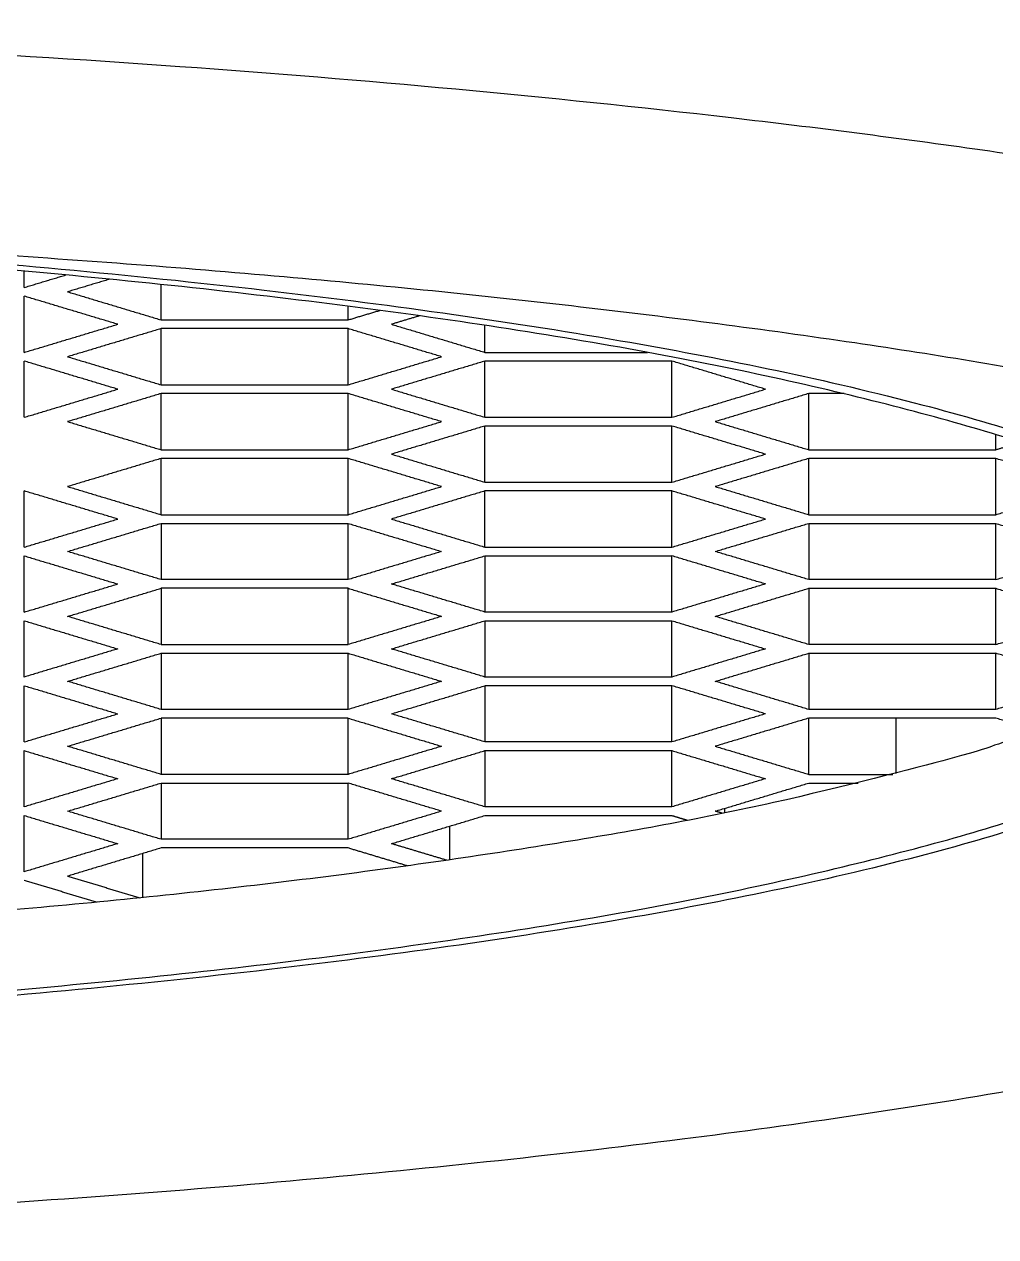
# Model space of a CAD drawing. Extents: x 8180 to 8774, y -5808 to -5388.
# Drawn here: x 8584.723 to 8588.379, y -5556.775 to -5552.212 of the extents above; entities that cross this region are included whole.
import ezdxf

# ---------------------------------------------------------------- set-up
doc = ezdxf.new("R2010")
doc.units = 0
doc.header["$LTSCALE"] = 7
doc.header["$MEASUREMENT"] = 0
doc.layers.get('0').update_dxf_attribs({"color": 2, "linetype": 'CONTINUOUS'})
doc.layers.add('DWG', color=7, linetype='CONTINUOUS')

msp = doc.modelspace()

# ---------------------------------------------------------------- linework, layer by layer
at = {"ltscale": 0.6}
for points in [[(8584.7234, -5553.2029), (8584.7234, -5553.1722), (8584.7234, -5553.1415)], [(8584.7234, -5553.2029), (8584.8017, -5553.1793), (8584.8799, -5553.1558)], [(8585.0448, -5553.1717), (8584.9657, -5553.1955), (8584.8867, -5553.2192)], [(8584.8867, -5553.2192), (8585.0625, -5553.2721), (8585.2384, -5553.325)], [(8585.2384, -5553.325), (8585.2384, -5553.2582), (8585.2384, -5553.1914)], [(8584.7234, -5553.4472), (8584.7234, -5553.3414), (8584.7234, -5553.2356)], [(8585.0752, -5553.3414), (8584.8993, -5553.2885), (8584.7234, -5553.2356)], [(8585.9418, -5553.325), (8585.9418, -5553.2992), (8585.9418, -5553.2735)], [(8585.9418, -5553.325), (8586.0014, -5553.3071), (8586.0611, -5553.2892)], [(8586.2106, -5553.3096), (8586.1578, -5553.3255), (8586.105, -5553.3414)], [(8584.7234, -5553.4472), (8584.8993, -5553.3943), (8585.0752, -5553.3414)], [(8585.2384, -5553.3578), (8585.0625, -5553.4106), (8584.8867, -5553.4635)], [(8585.2384, -5553.325), (8585.5901, -5553.325), (8585.9418, -5553.325)], [(8585.2384, -5553.5693), (8585.2384, -5553.4635), (8585.2384, -5553.3578)], [(8585.9418, -5553.3578), (8585.5901, -5553.3578), (8585.2384, -5553.3578)], [(8585.9418, -5553.5693), (8585.9418, -5553.4635), (8585.9418, -5553.3578)], [(8586.2935, -5553.4635), (8586.1177, -5553.4106), (8585.9418, -5553.3578)], [(8586.105, -5553.3414), (8586.2809, -5553.3943), (8586.4568, -5553.4472)], [(8586.4568, -5553.4472), (8586.4568, -5553.3963), (8586.4568, -5553.3454)], [(8586.4568, -5553.4472), (8586.7625, -5553.4472), (8587.0683, -5553.4472)], [(8584.7234, -5553.6915), (8584.7234, -5553.5857), (8584.7234, -5553.4799)], [(8585.0752, -5553.5857), (8584.8993, -5553.5328), (8584.7234, -5553.4799)], [(8584.8867, -5553.4635), (8585.0625, -5553.5164), (8585.2384, -5553.5693)], [(8585.9418, -5553.5693), (8586.1177, -5553.5164), (8586.2935, -5553.4635)], [(8586.4568, -5553.4799), (8586.2809, -5553.5328), (8586.105, -5553.5857)], [(8586.4568, -5553.6915), (8586.4568, -5553.5857), (8586.4568, -5553.4799)], [(8587.1602, -5553.4799), (8586.8085, -5553.4799), (8586.4568, -5553.4799)], [(8587.1602, -5553.6915), (8587.1602, -5553.5857), (8587.1602, -5553.4799)], [(8587.5119, -5553.5857), (8587.336, -5553.5328), (8587.1602, -5553.4799)], [(8584.7234, -5553.6915), (8584.8993, -5553.6386), (8585.0752, -5553.5857)], [(8585.2384, -5553.5693), (8585.5901, -5553.5693), (8585.9418, -5553.5693)], [(8586.105, -5553.5857), (8586.2809, -5553.6386), (8586.4568, -5553.6915)], [(8587.1602, -5553.6915), (8587.336, -5553.6386), (8587.5119, -5553.5857)], [(8585.2384, -5553.602), (8585.0625, -5553.6549), (8584.8867, -5553.7078)], [(8585.2384, -5553.8136), (8585.2384, -5553.7078), (8585.2384, -5553.602)], [(8585.9418, -5553.602), (8585.5901, -5553.602), (8585.2384, -5553.602)], [(8585.9418, -5553.8136), (8585.9418, -5553.7078), (8585.9418, -5553.602)], [(8586.2935, -5553.7078), (8586.1177, -5553.6549), (8585.9418, -5553.602)], [(8587.6751, -5553.602), (8587.4993, -5553.6549), (8587.3234, -5553.7078)], [(8587.6751, -5553.8136), (8587.6751, -5553.7078), (8587.6751, -5553.602)], [(8587.8077, -5553.602), (8587.7414, -5553.602), (8587.6751, -5553.602)], [(8584.8867, -5553.7078), (8585.0625, -5553.7607), (8585.2384, -5553.8136)], [(8585.9418, -5553.8136), (8586.1177, -5553.7607), (8586.2935, -5553.7078)], [(8586.4568, -5553.7242), (8586.2809, -5553.7771), (8586.105, -5553.83)], [(8586.4568, -5553.6915), (8586.8085, -5553.6915), (8587.1602, -5553.6915)], [(8586.4568, -5553.9358), (8586.4568, -5553.83), (8586.4568, -5553.7242)], [(8587.1602, -5553.7242), (8586.8085, -5553.7242), (8586.4568, -5553.7242)], [(8587.1602, -5553.9358), (8587.1602, -5553.83), (8587.1602, -5553.7242)], [(8587.5119, -5553.83), (8587.336, -5553.7771), (8587.1602, -5553.7242)], [(8587.3234, -5553.7078), (8587.4993, -5553.7607), (8587.6751, -5553.8136)], [(8588.3785, -5553.8136), (8588.3785, -5553.786), (8588.3785, -5553.7584)], [(8585.2384, -5553.8136), (8585.5901, -5553.8136), (8585.9418, -5553.8136)], [(8587.6751, -5553.8136), (8588.0268, -5553.8136), (8588.3785, -5553.8136)], [(8588.3785, -5553.8136), (8588.4228, -5553.8003), (8588.4671, -5553.787)], [(8585.2384, -5553.8463), (8585.0625, -5553.8992), (8584.8867, -5553.9521)], [(8585.2384, -5554.0579), (8585.2384, -5553.9521), (8585.2384, -5553.8463)], [(8585.9418, -5553.8463), (8585.5901, -5553.8463), (8585.2384, -5553.8463)], [(8585.9418, -5554.0579), (8585.9418, -5553.9521), (8585.9418, -5553.8463)], [(8586.2935, -5553.9521), (8586.1177, -5553.8992), (8585.9418, -5553.8463)], [(8586.105, -5553.83), (8586.2809, -5553.8829), (8586.4568, -5553.9358)], [(8587.1602, -5553.9358), (8587.336, -5553.8829), (8587.5119, -5553.83)], [(8587.6751, -5553.8463), (8587.4993, -5553.8992), (8587.3234, -5553.9521)], [(8587.6751, -5554.0579), (8587.6751, -5553.9521), (8587.6751, -5553.8463)], [(8588.3785, -5553.8463), (8588.0268, -5553.8463), (8587.6751, -5553.8463)], [(8588.3785, -5554.0579), (8588.3785, -5553.9521), (8588.3785, -5553.8463)], [(8588.7303, -5553.9521), (8588.5544, -5553.8992), (8588.3785, -5553.8463)], [(8584.8867, -5553.9521), (8585.0625, -5554.005), (8585.2384, -5554.0579)], [(8585.9418, -5554.0579), (8586.1177, -5554.005), (8586.2935, -5553.9521)], [(8586.4568, -5553.9358), (8586.8085, -5553.9358), (8587.1602, -5553.9358)], [(8587.3234, -5553.9521), (8587.4993, -5554.005), (8587.6751, -5554.0579)], [(8588.3785, -5554.0579), (8588.5544, -5554.005), (8588.7303, -5553.9521)], [(8584.7234, -5554.1801), (8584.7234, -5554.0743), (8584.7234, -5553.9685)], [(8585.0752, -5554.0743), (8584.8993, -5554.0214), (8584.7234, -5553.9685)], [(8586.4568, -5553.9685), (8586.2809, -5554.0214), (8586.105, -5554.0743)], [(8586.4568, -5554.1801), (8586.4568, -5554.0743), (8586.4568, -5553.9685)], [(8587.1602, -5553.9685), (8586.8085, -5553.9685), (8586.4568, -5553.9685)], [(8587.1602, -5554.1801), (8587.1602, -5554.0743), (8587.1602, -5553.9685)], [(8587.5119, -5554.0743), (8587.336, -5554.0214), (8587.1602, -5553.9685)], [(8584.7234, -5554.1801), (8584.8993, -5554.1272), (8585.0752, -5554.0743)], [(8584.8867, -5554.1964), (8585.0625, -5554.1435), (8585.2384, -5554.0906)], [(8585.2384, -5554.0579), (8585.5901, -5554.0579), (8585.9418, -5554.0579)], [(8585.2384, -5554.0906), (8585.2384, -5554.1964), (8585.2384, -5554.3022)], [(8585.2384, -5554.0906), (8585.5901, -5554.0906), (8585.9418, -5554.0906)], [(8585.9418, -5554.3022), (8585.9418, -5554.1964), (8585.9418, -5554.0906)], [(8585.9418, -5554.0906), (8586.1177, -5554.1435), (8586.2935, -5554.1964)], [(8586.105, -5554.0743), (8586.2809, -5554.1272), (8586.4568, -5554.1801)], [(8587.1602, -5554.1801), (8587.336, -5554.1272), (8587.5119, -5554.0743)], [(8587.3234, -5554.1964), (8587.4993, -5554.1435), (8587.6751, -5554.0906)], [(8587.6751, -5554.0579), (8588.0268, -5554.0579), (8588.3785, -5554.0579)], [(8587.6751, -5554.0906), (8587.6751, -5554.1964), (8587.6751, -5554.3022)], [(8587.6751, -5554.0906), (8588.0268, -5554.0906), (8588.3785, -5554.0906)], [(8588.3785, -5554.3022), (8588.3785, -5554.1964), (8588.3785, -5554.0906)], [(8588.3785, -5554.0906), (8588.5544, -5554.1435), (8588.7303, -5554.1964)], [(8586.4568, -5554.1801), (8586.8085, -5554.1801), (8587.1602, -5554.1801)], [(8584.7234, -5554.4244), (8584.7234, -5554.3186), (8584.7234, -5554.2128)], [(8584.7234, -5554.2128), (8584.8993, -5554.2657), (8585.0752, -5554.3186)], [(8585.2384, -5554.3022), (8585.0625, -5554.2493), (8584.8867, -5554.1964)], [(8586.2935, -5554.1964), (8586.1177, -5554.2493), (8585.9418, -5554.3022)], [(8586.105, -5554.3186), (8586.2809, -5554.2657), (8586.4568, -5554.2128)], [(8586.4568, -5554.2128), (8586.4568, -5554.3186), (8586.4568, -5554.4244)], [(8586.4568, -5554.2128), (8586.8085, -5554.2128), (8587.1602, -5554.2128)], [(8587.1602, -5554.4244), (8587.1602, -5554.3186), (8587.1602, -5554.2128)], [(8587.5119, -5554.3186), (8587.336, -5554.2657), (8587.1602, -5554.2128)], [(8587.6751, -5554.3022), (8587.4993, -5554.2493), (8587.3234, -5554.1964)], [(8588.3785, -5554.3022), (8588.5544, -5554.2493), (8588.7303, -5554.1964)], [(8584.7234, -5554.4244), (8584.8993, -5554.3715), (8585.0752, -5554.3186)], [(8585.9418, -5554.3022), (8585.5901, -5554.3022), (8585.2384, -5554.3022)], [(8586.4568, -5554.4244), (8586.2809, -5554.3715), (8586.105, -5554.3186)], [(8587.5119, -5554.3186), (8587.336, -5554.3715), (8587.1602, -5554.4244)], [(8588.3785, -5554.3022), (8588.0268, -5554.3022), (8587.6751, -5554.3022)], [(8584.8867, -5554.4407), (8585.0625, -5554.3878), (8585.2384, -5554.3349)], [(8585.2384, -5554.3349), (8585.2384, -5554.4407), (8585.2384, -5554.5465)], [(8585.9418, -5554.3349), (8585.5901, -5554.3349), (8585.2384, -5554.3349)], [(8585.9418, -5554.5465), (8585.9418, -5554.4407), (8585.9418, -5554.3349)], [(8585.9418, -5554.3349), (8586.1177, -5554.3878), (8586.2935, -5554.4407)], [(8587.3234, -5554.4407), (8587.4993, -5554.3878), (8587.6751, -5554.3349)], [(8587.6751, -5554.3349), (8587.6751, -5554.4407), (8587.6751, -5554.5465)], [(8587.6751, -5554.3349), (8588.0268, -5554.3349), (8588.3785, -5554.3349)], [(8588.3785, -5554.5465), (8588.3785, -5554.4407), (8588.3785, -5554.3349)], [(8588.3785, -5554.3349), (8588.5544, -5554.3878), (8588.7303, -5554.4407)], [(8584.7234, -5554.6687), (8584.7234, -5554.5629), (8584.7234, -5554.4571)], [(8584.7234, -5554.4571), (8584.8993, -5554.51), (8585.0752, -5554.5629)], [(8585.2384, -5554.5465), (8585.0625, -5554.4936), (8584.8867, -5554.4407)], [(8586.2935, -5554.4407), (8586.1177, -5554.4936), (8585.9418, -5554.5465)], [(8586.105, -5554.5629), (8586.2809, -5554.51), (8586.4568, -5554.4571)], [(8587.1602, -5554.4244), (8586.8085, -5554.4244), (8586.4568, -5554.4244)], [(8586.4568, -5554.4571), (8586.4568, -5554.5629), (8586.4568, -5554.6687)], [(8586.4568, -5554.4571), (8586.8085, -5554.4571), (8587.1602, -5554.4571)], [(8587.1602, -5554.6687), (8587.1602, -5554.5629), (8587.1602, -5554.4571)], [(8587.1602, -5554.4571), (8587.336, -5554.51), (8587.5119, -5554.5629)], [(8587.6751, -5554.5465), (8587.4993, -5554.4936), (8587.3234, -5554.4407)], [(8588.3785, -5554.5465), (8588.5544, -5554.4936), (8588.7303, -5554.4407)], [(8585.2384, -5554.5465), (8585.5901, -5554.5465), (8585.9418, -5554.5465)], [(8588.3785, -5554.5465), (8588.0268, -5554.5465), (8587.6751, -5554.5465)], [(8585.0752, -5554.5629), (8584.8993, -5554.6158), (8584.7234, -5554.6687)], [(8584.8867, -5554.685), (8585.0625, -5554.6321), (8585.2384, -5554.5792)], [(8585.2384, -5554.5792), (8585.2384, -5554.685), (8585.2384, -5554.7908)], [(8585.2384, -5554.5792), (8585.5901, -5554.5792), (8585.9418, -5554.5792)], [(8585.9418, -5554.7908), (8585.9418, -5554.685), (8585.9418, -5554.5792)], [(8585.9418, -5554.5792), (8586.1177, -5554.6321), (8586.2935, -5554.685)], [(8586.4568, -5554.6687), (8586.2809, -5554.6158), (8586.105, -5554.5629)], [(8587.5119, -5554.5629), (8587.336, -5554.6158), (8587.1602, -5554.6687)], [(8587.3234, -5554.685), (8587.4993, -5554.6321), (8587.6751, -5554.5792)], [(8587.6751, -5554.5792), (8587.6751, -5554.685), (8587.6751, -5554.7908)], [(8587.6751, -5554.5792), (8588.0268, -5554.5792), (8588.3785, -5554.5792)], [(8588.3785, -5554.7908), (8588.3785, -5554.685), (8588.3785, -5554.5792)], [(8588.7303, -5554.685), (8588.5544, -5554.6321), (8588.3785, -5554.5792)], [(8585.2384, -5554.7908), (8585.0625, -5554.7379), (8584.8867, -5554.685)], [(8586.2935, -5554.685), (8586.1177, -5554.7379), (8585.9418, -5554.7908)], [(8587.1602, -5554.6687), (8586.8085, -5554.6687), (8586.4568, -5554.6687)], [(8587.6751, -5554.7908), (8587.4993, -5554.7379), (8587.3234, -5554.685)], [(8588.7303, -5554.685), (8588.5544, -5554.7379), (8588.3785, -5554.7908)], [(8584.7234, -5554.9129), (8584.7234, -5554.8072), (8584.7234, -5554.7014)], [(8584.7234, -5554.7014), (8584.8993, -5554.7543), (8585.0752, -5554.8072)], [(8586.105, -5554.8072), (8586.2809, -5554.7543), (8586.4568, -5554.7014)], [(8586.4568, -5554.7014), (8586.4568, -5554.8072), (8586.4568, -5554.9129)], [(8587.1602, -5554.7014), (8586.8085, -5554.7014), (8586.4568, -5554.7014)], [(8587.1602, -5554.9129), (8587.1602, -5554.8072), (8587.1602, -5554.7014)], [(8587.5119, -5554.8072), (8587.336, -5554.7543), (8587.1602, -5554.7014)], [(8584.7234, -5554.9129), (8584.8993, -5554.8601), (8585.0752, -5554.8072)], [(8584.8867, -5554.9293), (8585.0625, -5554.8764), (8585.2384, -5554.8235)], [(8585.9418, -5554.7908), (8585.5901, -5554.7908), (8585.2384, -5554.7908)], [(8585.2384, -5554.8235), (8585.2384, -5554.9293), (8585.2384, -5555.0351)], [(8585.9418, -5554.8235), (8585.5901, -5554.8235), (8585.2384, -5554.8235)], [(8585.9418, -5555.0351), (8585.9418, -5554.9293), (8585.9418, -5554.8235)], [(8585.9418, -5554.8235), (8586.1177, -5554.8764), (8586.2935, -5554.9293)], [(8586.4568, -5554.9129), (8586.2809, -5554.8601), (8586.105, -5554.8072)], [(8587.5119, -5554.8072), (8587.336, -5554.8601), (8587.1602, -5554.9129)], [(8587.6751, -5554.8235), (8587.4993, -5554.8764), (8587.3234, -5554.9293)], [(8588.3785, -5554.7908), (8588.0268, -5554.7908), (8587.6751, -5554.7908)], [(8587.6751, -5555.0351), (8587.6751, -5554.9293), (8587.6751, -5554.8235)], [(8588.3785, -5554.8235), (8588.0268, -5554.8235), (8587.6751, -5554.8235)], [(8588.004, -5555.0317), (8588.004, -5554.9276), (8588.004, -5554.8235)], [(8588.5385, -5554.8717), (8588.4585, -5554.8476), (8588.3785, -5554.8235)], [(8587.1602, -5554.9129), (8586.8085, -5554.9129), (8586.4568, -5554.9129)], [(8584.7234, -5555.1572), (8584.7234, -5555.0515), (8584.7234, -5554.9457)], [(8584.7234, -5554.9457), (8584.8993, -5554.9986), (8585.0752, -5555.0515)], [(8585.2384, -5555.0351), (8585.0625, -5554.9822), (8584.8867, -5554.9293)], [(8586.2935, -5554.9293), (8586.1177, -5554.9822), (8585.9418, -5555.0351)], [(8586.105, -5555.0515), (8586.2809, -5554.9986), (8586.4568, -5554.9457)], [(8586.4568, -5554.9457), (8586.4568, -5555.0515), (8586.4568, -5555.1572)], [(8586.4568, -5554.9457), (8586.8085, -5554.9457), (8587.1602, -5554.9457)], [(8587.1602, -5555.1572), (8587.1602, -5555.0515), (8587.1602, -5554.9457)], [(8587.1602, -5554.9457), (8587.336, -5554.9986), (8587.5119, -5555.0515)], [(8587.3234, -5554.9293), (8587.4993, -5554.9822), (8587.6751, -5555.0351)], [(8585.0752, -5555.0515), (8584.8993, -5555.1044), (8584.7234, -5555.1572)], [(8585.9418, -5555.0351), (8585.5901, -5555.0351), (8585.2384, -5555.0351)], [(8586.4568, -5555.1572), (8586.2809, -5555.1044), (8586.105, -5555.0515)], [(8587.5119, -5555.0515), (8587.336, -5555.1044), (8587.1602, -5555.1572)], [(8587.6751, -5555.0351), (8587.833, -5555.0351), (8587.9908, -5555.0351)], [(8584.8867, -5555.1736), (8585.0625, -5555.1207), (8585.2384, -5555.0678)], [(8585.2384, -5555.0678), (8585.2384, -5555.1736), (8585.2384, -5555.2794)], [(8585.2384, -5555.0678), (8585.5901, -5555.0678), (8585.9418, -5555.0678)], [(8585.9418, -5555.2794), (8585.9418, -5555.1736), (8585.9418, -5555.0678)], [(8586.2935, -5555.1736), (8586.1177, -5555.1207), (8585.9418, -5555.0678)], [(8587.3234, -5555.1736), (8587.4993, -5555.1207), (8587.6751, -5555.0678)], [(8587.6751, -5555.0678), (8587.7682, -5555.0678), (8587.8612, -5555.0678)], [(8584.7234, -5555.4015), (8584.7234, -5555.2958), (8584.7234, -5555.19)], [(8584.7234, -5555.19), (8584.8993, -5555.2429), (8585.0752, -5555.2958)], [(8585.2384, -5555.2794), (8585.0625, -5555.2265), (8584.8867, -5555.1736)], [(8586.2935, -5555.1736), (8586.1177, -5555.2265), (8585.9418, -5555.2794)], [(8586.105, -5555.2958), (8586.2809, -5555.2429), (8586.4568, -5555.19)], [(8587.1602, -5555.1572), (8586.8085, -5555.1572), (8586.4568, -5555.1572)], [(8586.4568, -5555.19), (8586.8085, -5555.19), (8587.1602, -5555.19)], [(8587.1602, -5555.19), (8587.1893, -5555.1987), (8587.2184, -5555.2075)], [(8587.3498, -5555.1816), (8587.3366, -5555.1776), (8587.3234, -5555.1736)], [(8587.3574, -5555.1634), (8587.3574, -5555.1717), (8587.3574, -5555.18)], [(8586.323, -5555.2302), (8586.323, -5555.2937), (8586.323, -5555.3572)], [(8585.9418, -5555.2794), (8585.5901, -5555.2794), (8585.2384, -5555.2794)], [(8585.0752, -5555.2958), (8584.8993, -5555.3487), (8584.7234, -5555.4015)], [(8585.2384, -5555.3121), (8585.0625, -5555.365), (8584.8867, -5555.4179)], [(8585.9418, -5555.3121), (8585.5901, -5555.3121), (8585.2384, -5555.3121)], [(8586.1657, -5555.3795), (8586.0538, -5555.3458), (8585.9418, -5555.3121)], [(8586.3138, -5555.3585), (8586.2094, -5555.3272), (8586.105, -5555.2958)], [(8585.1693, -5555.4986), (8585.1693, -5555.4158), (8585.1693, -5555.3329)], [(8584.8867, -5555.4179), (8585.0227, -5555.4588), (8585.1587, -5555.4997)], [(8584.9953, -5555.516), (8584.8594, -5555.4751), (8584.7234, -5555.4343)]]:
    msp.add_open_spline(points, degree=2, dxfattribs=at)
msp.add_rational_spline([(8589.2106, -5554.5555), (8587.5656, -5555.7101), (8580.7162, -5555.7101), (8573.9513, -5555.7101), (8572.2478, -5554.5732)], [0.919661735513, 0.755159574898, 1, 0.75744780317, 0.91662268234], degree=2, knots=[-34.348594, -34.348594, -34.348594, -18.709022, -18.709022, -3.215613, -3.215613, -3.215613], dxfattribs=at)
at = {"layer": 'DWG'}
for points, knots in [([(8580.7162, -5552.2124), (8581.4967, -5552.2124), (8583.0288, -5552.2381), (8585.2526, -5552.353), (8587.0099, -5552.5122), (8588.3063, -5552.6779), (8589.1767, -5552.8138), (8589.9657, -5552.9635), (8590.6662, -5553.1255), (8591.2714, -5553.2981), (8591.7764, -5553.4794), (8592.1768, -5553.6677), (8592.4382, -5553.8395), (8592.5852, -5553.9834), (8592.6598, -5554.0858), (8592.7057, -5554.1901), (8592.7162, -5554.2618), (8592.7162, -5554.2962)], [0, 0, 0, 0, 0.187634, 0.368278, 0.535245, 0.61167, 0.682454, 0.746982, 0.804718, 0.855229, 0.898211, 0.93355, 0.961451, 0.972867, 0.982844, 0.991725, 1, 1, 1, 1]), ([(8571.8617, -5554.4923), (8571.861, -5554.5456), (8571.9004, -5554.6616), (8572.0427, -5554.813), (8572.261, -5554.9568), (8572.5581, -5555.0963), (8572.9322, -5555.2301), (8573.5722, -5555.4117), (8574.5372, -5555.6066), (8575.8647, -5555.7898), (8577.3755, -5555.9266), (8579.0133, -5556.0108), (8580.7186, -5556.0396), (8582.426, -5556.0106), (8584.0701, -5555.9258), (8585.5854, -5555.7878), (8586.9125, -5555.604), (8587.8742, -5555.4081), (8588.5092, -5555.2275), (8588.8802, -5555.0937), (8589.1747, -5554.9551), (8589.3915, -5554.8115), (8589.5324, -5554.661), (8589.5886, -5554.4927), (8589.5322, -5554.3215), (8589.3895, -5554.1726), (8589.1716, -5554.027), (8588.8743, -5553.8887), (8588.5004, -5553.7541), (8587.8603, -5553.5731), (8586.8953, -5553.3778), (8585.5678, -5553.1948), (8584.057, -5553.0579), (8582.4191, -5552.9738), (8580.7138, -5552.9449), (8579.0064, -5552.9739), (8577.3624, -5553.0587), (8575.8471, -5553.1968), (8574.52, -5553.3806), (8573.5584, -5553.5765), (8572.9233, -5553.757), (8572.5523, -5553.8908), (8572.2577, -5554.0295), (8572.041, -5554.173), (8571.9001, -5554.3237), (8571.861, -5554.4392), (8571.8617, -5554.4923)], [0, 0, 0, 0, 0.158717, 0.356589, 0.614647, 0.941235, 1.338886, 1.806035, 2.935627, 4.290166, 5.825062, 7.485466, 9.209562, 10.940882, 12.607693, 14.147371, 15.504549, 16.625797, 17.089414, 17.484022, 17.808121, 18.064349, 18.261094, 18.419153, 18.577938, 18.775844, 19.033837, 19.360336, 19.757961, 20.225145, 21.354846, 22.709372, 24.244213, 25.904632, 27.62876, 29.360057, 31.02685, 32.566566, 33.923753, 35.044924, 35.508523, 35.903165, 36.227351, 36.483634, 36.680334, 36.838322, 36.838322, 36.838322, 36.838322]), ([(8580.7162, -5552.9547), (8581.5707, -5552.9547), (8582.8383, -5552.9799), (8584.4995, -5553.0665), (8585.6791, -5553.1552), (8586.7903, -5553.2671), (8587.8178, -5553.4004), (8588.7477, -5553.5533), (8589.5671, -5553.7234), (8590.2655, -5553.908), (8590.8336, -5554.1045), (8591.2181, -5554.2862), (8591.4491, -5554.4414), (8591.5735, -5554.5513), (8591.6616, -5554.6636), (8591.712, -5554.7794), (8591.7214, -5554.898), (8591.6887, -5555.0153), (8591.6169, -5555.129), (8591.5085, -5555.2399), (8591.3638, -5555.3487), (8591.2521, -5555.4149), (8591.1908, -5555.4481)], [0, 0, 0, 0, 0.209115, 0.310177, 0.407096, 0.498592, 0.583468, 0.660639, 0.729151, 0.788223, 0.837297, 0.876149, 0.891853, 0.90525, 0.916634, 0.926522, 0.935706, 0.945168, 0.955813, 0.968273, 0.982932, 1, 1, 1, 1]), ([(8591.1908, -5555.4481), (8591.0944, -5555.5003), (8590.8783, -5555.6011), (8590.5176, -5555.7361), (8590.0966, -5555.8662), (8589.4251, -5556.0401), (8588.454, -5556.2331), (8587.1489, -5556.4238), (8585.6851, -5556.5776), (8583.5248, -5556.7313), (8581.8531, -5556.7749), (8580.7162, -5556.7749)], [0, 0, 0, 0, 0.03096, 0.067225, 0.108747, 0.155387, 0.263128, 0.38824, 0.527899, 0.678843, 1, 1, 1, 1])]:
    msp.add_open_spline(points, degree=3, knots=knots, dxfattribs=at)
msp.add_rational_spline([(8571.9657, -5554.4923), (8571.9657, -5552.9728), (8580.7162, -5552.9728), (8589.4667, -5552.9728), (8589.4667, -5554.4923), (8589.4667, -5556.0118), (8580.7162, -5556.0118), (8571.9657, -5556.0118), (8571.9657, -5554.4923)], [1, 0.707106781187, 1, 0.707106781187, 1, 0.707106781187, 1, 0.707106781187, 1], degree=2, knots=[-74.836087, -74.836087, -74.836087, -56.127065, -56.127065, -37.418043, -37.418043, -18.709022, -18.709022, 0, 0, 0], dxfattribs=at)

doc.saveas('drawing.dxf')
